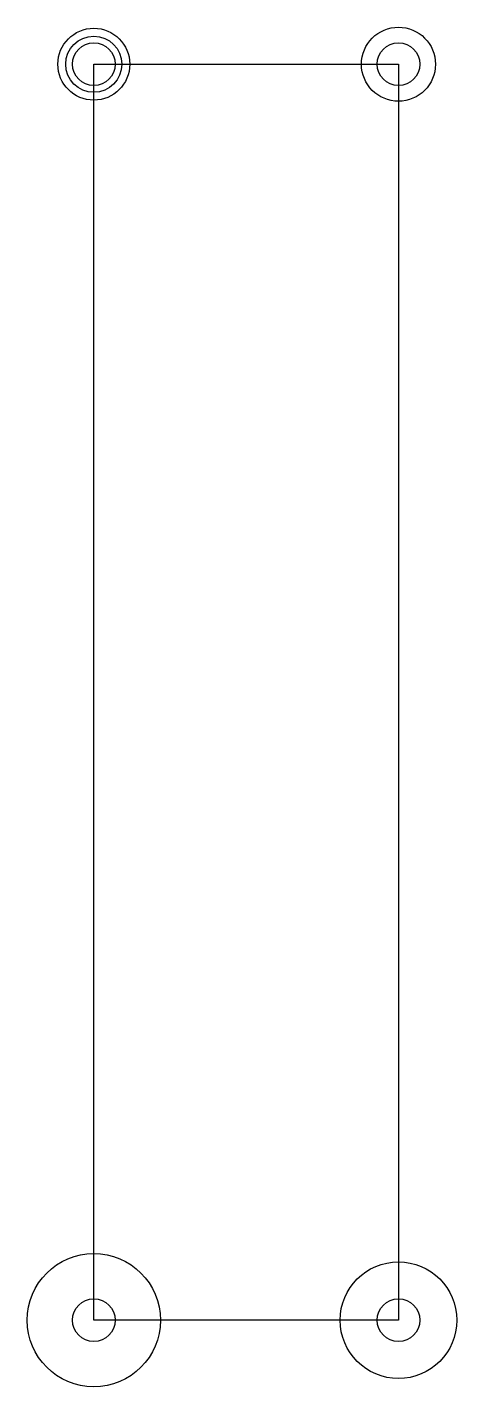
# Model space of a CAD drawing. Header units: millimetres. Extents: x -18.7 to -2.6, y -51.5 to -0.6.
import ezdxf

# ---------------------------------------------------------------- set-up
doc = ezdxf.new("R2010")
doc.units = ezdxf.units.MM
doc.layers.get('0').update_dxf_attribs({"linetype": 'CONTINUOUS'})

msp = doc.modelspace()

# ---------------------------------------------------------------- linework, layer by layer
msp.add_lwpolyline([(-16.2, -2), (-4.8, -2), (-4.8, -49), (-16.2, -49)], close=True)
for centre, radius in [((-16.2, -2), 1.346), ((-16.2, -2), 1.05), ((-4.8, -2), 1.385), ((-16.2, -2), 0.8), ((-4.8, -2), 0.8), ((-16.2, -49), 2.492), ((-4.8, -49), 2.183), ((-16.2, -49), 0.8), ((-4.8, -49), 0.8)]:
    msp.add_circle(centre, radius)

doc.saveas('drawing.dxf')
